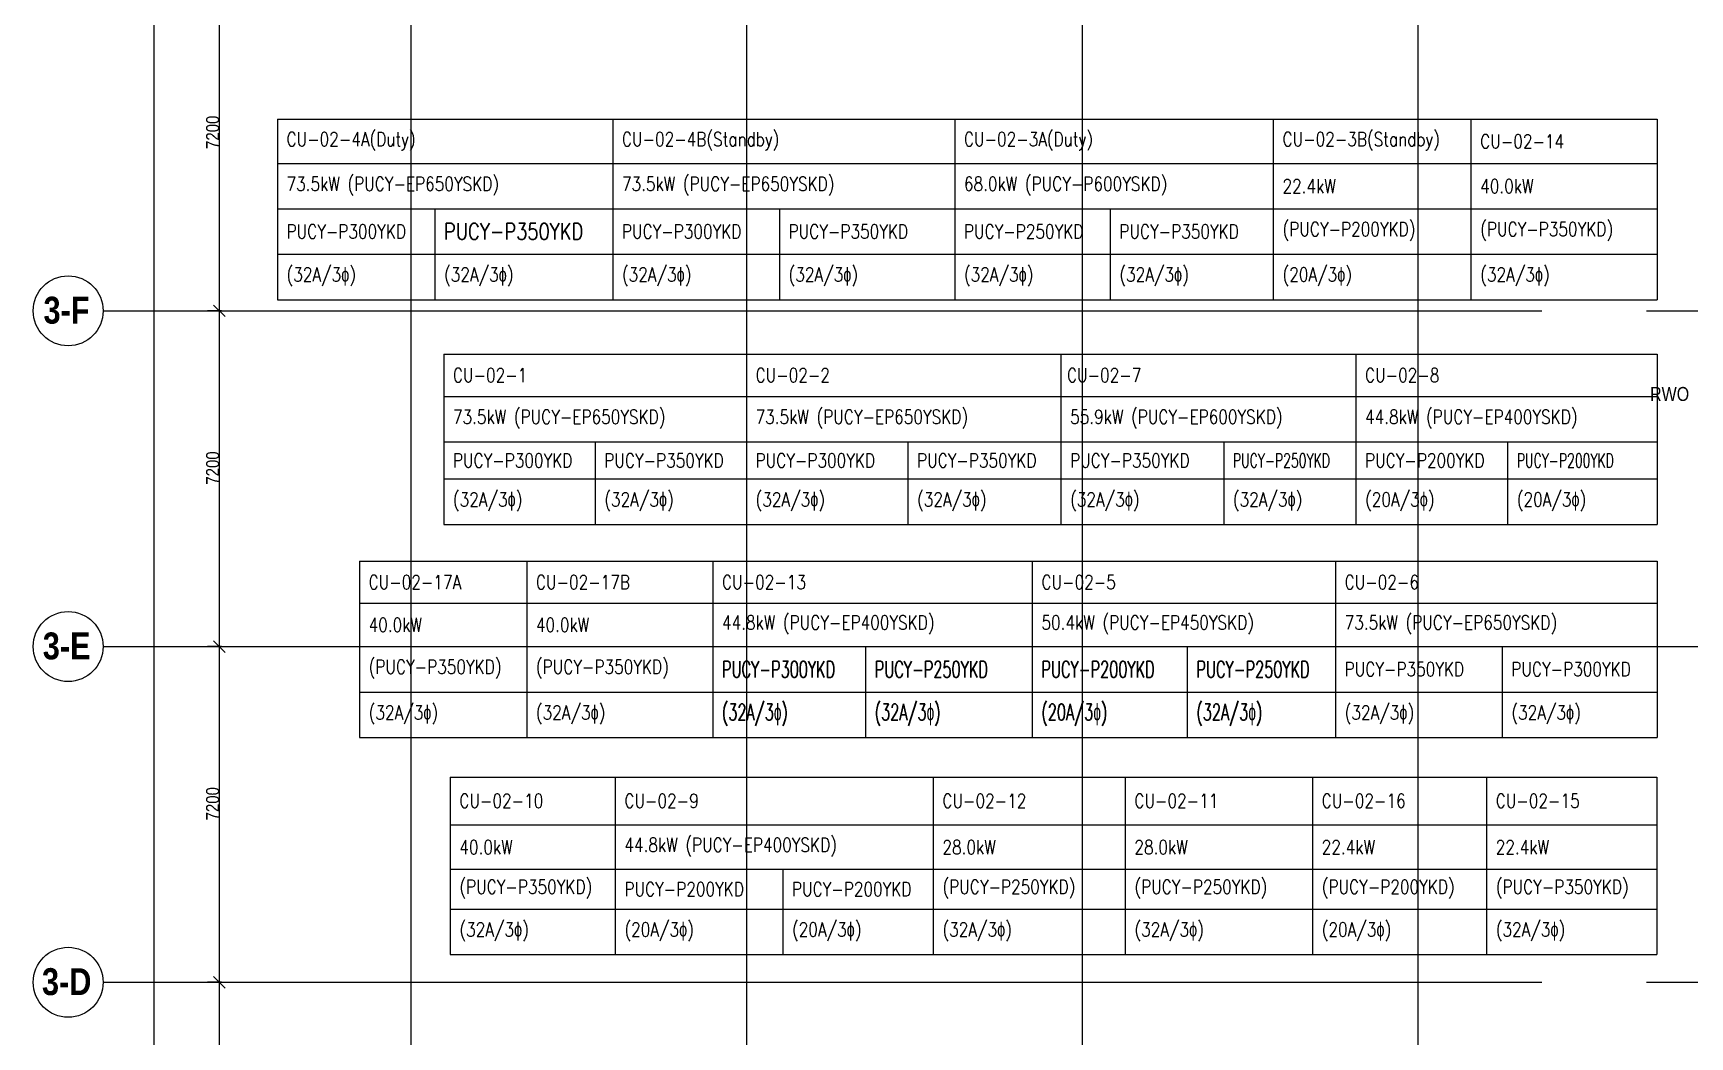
# Model space of a CAD drawing. Header units: millimetres. Extents: x -145636 to 131102, y -135903 to -7470.
# Drawn here: x 12322 to 47855, y -101169 to -79643 of the extents above; entities that cross this region are included whole.
import ezdxf

# ---------------------------------------------------------------- set-up
doc = ezdxf.new("R2010")
doc.units = ezdxf.units.MM
doc.layers.add('M_ACMV_ANNOTATION', color=7, linetype='Continuous', lineweight=25)
doc.layers.add('M_ARCHI', color=8, linetype='Continuous')
doc.styles.add('Arial', font='arial.ttf', dxfattribs={"width": 0.8, "height": 90})
doc.styles.add('Arial Narrow', font='ARIALN.TTF', dxfattribs={"height": 100})
doc.styles.add('Arial Narrow_1', font='ARIALN.TTF', dxfattribs={"height": 90})
doc.styles.add('Arial Narrow_B', font='ARIALNB.TTF', dxfattribs={"height": 150})
doc.styles.add('ROMANS', font='romans.shx', dxfattribs={"width": 0.8})
doc.styles.add('SIMPLEX', font='simplex.shx', dxfattribs={"width": 0.65})

# ---------------------------------------------------------------- blocks, each defined once
blk = doc.blocks.new('*T5')
at = {"layer": 'M_ACMV_ANNOTATION', "color": 0, "linetype": 'ByBlock', "lineweight": -2, "transparency": 16777216}
for p, q in [((0, 0), (26025, 0)), ((0, 0), (0, -3653)), ((6491, 0), (6491, -3653)), ((13237, 0), (13237, -3653)), ((19563, 0), (19563, -3653)), ((26025, 0), (26025, -3653)), ((0, -907), (26025, -907)), ((0, -1883), (26025, -1883)), ((3246, -1883), (3246, -3653)), ((9953, -1883), (9953, -3653)), ((16728, -1883), (16728, -3653)), ((22817, -1883), (22817, -3653)), ((0, -2678), (26025, -2678)), ((0, -3653), (26025, -3653))]:
    blk.add_line(p, q, dxfattribs=at)
at = {"layer": 'M_ACMV_ANNOTATION', "transparency": 16777216, "char_height": 300, "attachment_point": 4}
for s, insert, width, style in [('{\\W0.8;CU-02-1}', (197, -454), 6096.13, 'SIMPLEX'), ('{\\W0.8;CU-02-2}', (6688, -454), 6351.72, 'SIMPLEX'), ('{\\Fsimplex|c0;CU-02-7}', (13367, -454), 6067.23, 'ROMANS'), ('{\\W0.8;CU-02-8}', (19760, -454), 6066.75, 'SIMPLEX'), ('{\\W0.8;73.5kW (PUCY-EP650YSKD)}', (197, -1395), 6096.13, 'SIMPLEX'), ('{\\W0.8;73.5kW (PUCY-EP650YSKD)}', (6688, -1395), 6351.72, 'SIMPLEX'), ('{\\W0.8;55.9kW (PUCY-EP600YSKD)}', (13434, -1395), 5931.33, 'SIMPLEX'), ('{\\W0.8;44.8kW (PUCY-EP400YSKD)}', (19760, -1395), 6066.75, 'SIMPLEX'), ('{\\W0.8;PUCY-P300YKD}', (197, -2280), 2851.24, 'SIMPLEX'), ('{\\W0.8;PUCY-P350YKD}', (3443, -2280), 2850.24, 'SIMPLEX'), ('{\\W0.8;PUCY-P300YKD}', (6688, -2280), 3067.78, 'SIMPLEX'), ('{\\W0.8;PUCY-P350YKD}', (10151, -2280), 2889.28, 'SIMPLEX'), ('{\\W0.8;PUCY-P350YKD}', (13434, -2280), 3095.76, 'SIMPLEX'), ('PUCY-P250YKD', (16925, -2280), 2440.92, 'SIMPLEX'), ('{\\W0.8;PUCY-P200YKD}', (19760, -2280), 2858.79, 'SIMPLEX'), ('PUCY-P200YKD', (23014, -2280), 2813.3, 'SIMPLEX'), ('{\\W0.8;(32A/3ɸ)}', (197, -3166), 2851.24, 'SIMPLEX'), ('{\\W0.8;(32A/3ɸ)}', (3443, -3166), 2850.24, 'SIMPLEX'), ('{\\W0.8;(32A/3ɸ)}', (6688, -3166), 3067.78, 'SIMPLEX'), ('{\\W0.8;(32A/3ɸ)}', (10151, -3166), 2889.28, 'SIMPLEX'), ('{\\W0.8;(32A/3ɸ)}', (13434, -3166), 3095.76, 'SIMPLEX'), ('{\\W0.8;(32A/3ɸ)}', (16925, -3166), 2440.92, 'SIMPLEX'), ('{\\W0.8;(20A/3ɸ)}', (19760, -3166), 2858.79, 'SIMPLEX'), ('{\\W0.8;(20A/3ɸ)}', (23014, -3166), 2813.3, 'SIMPLEX')]:
    blk.add_mtext(s, dxfattribs=dict(at, insert=insert, width=width, style=style))
blk = doc.blocks.new('*T6')
at = {"layer": 'M_ACMV_ANNOTATION', "color": 0, "linetype": 'ByBlock', "lineweight": -2, "transparency": 16777216}
for p, q in [((0, 0), (29595, 0)), ((0, 0), (0, -3873)), ((7194, 0), (7194, -3873)), ((14529, 0), (14529, -3873)), ((21361, 0), (21361, -3873)), ((25601, 0), (25601, -3873)), ((29595, 0), (29595, -3873)), ((0, -953), (29595, -953)), ((0, -1921), (29595, -1921)), ((3378, -1921), (3378, -3873)), ((10767, -1921), (10767, -3873)), ((17862, -1921), (17862, -3873)), ((0, -2897), (29595, -2897)), ((0, -3873), (29595, -3873))]:
    blk.add_line(p, q, dxfattribs=at)
at = {"layer": 'M_ACMV_ANNOTATION', "transparency": 16777216, "attachment_point": 4}
for s, insert, char_height, width, style in [('{\\W0.8;CU-02-4A(Duty)}', (197, -477), 300, 6799.03, 'SIMPLEX'), ('{\\W0.8;CU-02-4B(Standby)}', (7391, -477), 300, 6940.65, 'SIMPLEX'), ('{\\W0.8;CU-02-3A(Duty)}', (14726, -477), 300, 6437.66, 'SIMPLEX'), ('{\\W0.8;CU-02-3B(Standby)}', (21559, -477), 300, 3845.26, 'SIMPLEX'), ('{\\W0.8;CU-02-14}', (25799, -477), 300, 3599.59, 'SIMPLEX'), ('{\\W0.8;73.5kW (PUCY-EP650YSKD)}', (197, -1437), 300, 6799.03, 'SIMPLEX'), ('{\\W0.8;73.5kW (PUCY-EP650YSKD)}', (7391, -1437), 300, 6940.65, 'SIMPLEX'), ('{\\W0.8;68.0kW (PUCY-P600YSKD)}', (14726, -1437), 300, 6437.66, 'SIMPLEX'), ('{\\W0.8;22.4kW}', (21559, -1437), 300, 3845.26, 'SIMPLEX'), ('{\\W0.8;40.0kW}', (25799, -1437), 300, 3599.59, 'SIMPLEX'), ('{\\W0.8;PUCY-P300YKD}', (197, -2409), 300, 2982.98, 'SIMPLEX'), ('{\\W0.8;PUCY-P350YKD}', (3575, -2409), 350, 3421.4, 'SIMPLEX'), ('{\\W0.8;PUCY-P300YKD}', (7391, -2409), 300, 3179.04, 'SIMPLEX'), ('{\\W0.8;PUCY-P350YKD}', (10965, -2409), 300, 3366.95, 'SIMPLEX'), ('{\\W0.8;PUCY-P250YKD}', (14726, -2409), 300, 2938.15, 'SIMPLEX'), ('{\\W0.8;PUCY-P350YKD}', (18059, -2409), 300, 3104.85, 'SIMPLEX'), ('{\\Fsimplex|c0;(PUCY-P200YKD)}', (21559, -2409), 300, 3845.26, 'ROMANS'), ('{\\Fsimplex|c0;(PUCY-P350YKD)}', (25799, -2409), 300, 3599.59, 'ROMANS'), ('{\\W0.8;(32A/3ɸ)}', (197, -3385), 300, 2982.98, 'SIMPLEX'), ('{\\W0.8;(32A/3ɸ)}', (3575, -3385), 300, 3421.4, 'SIMPLEX'), ('{\\W0.8;(32A/3ɸ)}', (7391, -3385), 300, 3179.04, 'SIMPLEX'), ('{\\W0.8;(32A/3ɸ)}', (10965, -3385), 300, 3366.95, 'SIMPLEX'), ('{\\W0.8;(32A/3ɸ)}', (14726, -3385), 300, 2938.15, 'SIMPLEX'), ('{\\W0.8;(32A/3ɸ)}', (18059, -3385), 300, 3104.85, 'SIMPLEX'), ('{\\Fsimplex|c0;(20A/3ɸ)}', (21559, -3385), 300, 3845.26, 'Arial'), ('{\\Fsimplex|c0;(32A/3ɸ)}', (25799, -3385), 300, 3599.59, 'Arial')]:
    blk.add_mtext(s, dxfattribs=dict(at, insert=insert, char_height=char_height, width=width, style=style))
blk = doc.blocks.new('RF Archi 21.10.2024')
at = {"layer": 'M_ARCHI', "color": 8}
for p, q in [((-145986, -25375), (-145986, -138101)), ((-138786, -25375), (-138786, -138101)), ((-131586, -25375), (-131586, -138101)), ((-124386, -25375), (-124386, -138101)), ((-151492, -32153), (-151492, -135853)), ((-150092, -94553), (-150092, -102253)), ((-150092, -101753), (-150092, -109453)), ((-152583, -102003), (-121725, -102003)), ((-150040, -102003), (-150342, -102003)), ((-150040, -102003), (-150342, -102003)), ((-119483, -102003), (-72658, -102003)), ((-150092, -108953), (-150092, -116653)), ((-152583, -109203), (-121725, -109203)), ((-150040, -109203), (-150342, -109203)), ((-150040, -109203), (-150342, -109203)), ((-119483, -109203), (-72658, -109203)), ((-150092, -116153), (-150092, -123853)), ((-152583, -116403), (-121725, -116403)), ((-150040, -116403), (-150342, -116403)), ((-150040, -116403), (-150342, -116403)), ((-119483, -116403), (-72658, -116403))]:
    blk.add_line(p, q, dxfattribs=at)
at = {"layer": 'M_ARCHI', "color": 8, "linetype": 'ByBlock', "lineweight": -2}
for p, q in [((-150217, -101878), (-149967, -102128)), ((-149967, -102128), (-150217, -101878)), ((-150217, -109078), (-149967, -109328)), ((-149967, -109328), (-150217, -109078)), ((-150217, -116278), (-149967, -116528)), ((-149967, -116528), (-150217, -116278))]:
    blk.add_line(p, q, dxfattribs=at)
at = {"layer": 'M_ARCHI', "color": 8}
for centre in [(-153333, -102003), (-153333, -109203), (-153333, -116403)]:
    blk.add_circle(centre, 750, dxfattribs=at)
at = {"layer": 'M_ARCHI', "color": 8, "linetype": 'Continuous', "style": 'Arial Narrow'}
for p in [(-150094, -98531), (-150094, -105731), (-150094, -112931)]:
    blk.add_text('7200', height=280.1, rotation=90, dxfattribs=at).set_placement(p)
at = {"layer": 'M_ARCHI', "color": 8, "linetype": 'Continuous'}
for s, height, style, p in [('3-F', 575, 'Arial Narrow_B', (-153861, -102276)), ('RWO', 300, 'Arial Narrow_1', (-119405, -103936)), ('3-E', 575, 'Arial Narrow_B', (-153877, -109476)), ('3-D', 575, 'Arial Narrow_B', (-153894, -116676))]:
    blk.add_text(s, height=height, dxfattribs=dict(at, style=style)).set_placement(p)
at = {"layer": 'M_ARCHI', "color": 8, "style": 'Arial Narrow_1'}
blk.add_text('RWO', height=300, dxfattribs=at).set_placement((-119405, -103936))
blk = doc.blocks.new('*T53')
at = {"layer": 'M_ACMV_ANNOTATION', "color": 0, "linetype": 'ByBlock', "lineweight": -2, "transparency": 16777216}
for p, q in [((0, 0), (25878, 0)), ((0, 0), (0, -3807)), ((3539, 0), (3539, -3807)), ((10361, 0), (10361, -3807)), ((14477, 0), (14477, -3807)), ((18496, 0), (18496, -3807)), ((22228, 0), (22228, -3807)), ((25878, 0), (25878, -3807)), ((0, -1023), (25878, -1023)), ((0, -1979), (25878, -1979)), ((7134, -1979), (7134, -3807)), ((0, -2831), (25878, -2831)), ((0, -3807), (25878, -3807))]:
    blk.add_line(p, q, dxfattribs=at)
at = {"layer": 'M_ACMV_ANNOTATION', "transparency": 16777216, "char_height": 300, "attachment_point": 4}
for s, insert, width, style in [('{\\W0.8;CU-02-10}', (197, -511), 3144.76, 'SIMPLEX'), ('{\\W0.8;CU-02-9}', (3737, -511), 6426.57, 'SIMPLEX'), ('{\\W0.8;CU-02-12}', (10558, -511), 3722.15, 'SIMPLEX'), ('{\\W0.8;CU-02-11}', (14675, -511), 3623.92, 'SIMPLEX'), ('{\\W0.8;CU-02-16}', (18693, -511), 3337.1, 'SIMPLEX'), ('{\\W0.8;CU-02-15}', (22425, -511), 3255.37, 'SIMPLEX'), ('{\\W0.8;40.0kW}', (197, -1501), 3144.76, 'SIMPLEX'), ('{\\W0.8;44.8kW (PUCY-EP400YSKD)}', (3737, -1501), 6426.57, 'SIMPLEX'), ('{\\W0.8;28.0kW}', (10558, -1501), 3722.15, 'SIMPLEX'), ('{\\W0.8;28.0kW}', (14675, -1501), 3623.92, 'SIMPLEX'), ('{\\W0.8;22.4kW}', (18693, -1501), 3337.1, 'SIMPLEX'), ('{\\W0.8;22.4kW}', (22425, -1501), 3255.37, 'SIMPLEX'), ('{\\Fsimplex|c0;(PUCY-P350YKD)}', (197, -2405), 3144.76, 'ROMANS'), ('{\\W0.8;PUCY-P200YKD}', (3737, -2405), 3200.04, 'SIMPLEX'), ('{\\W0.8;PUCY-P200YKD}', (7331, -2405), 2831.88, 'SIMPLEX'), ('{\\Fsimplex|c0;(PUCY-P250YKD)}', (10558, -2405), 3722.15, 'ROMANS'), ('{\\Fsimplex|c0;(PUCY-P250YKD)}', (14675, -2405), 3623.92, 'ROMANS'), ('{\\Fsimplex|c0;(PUCY-P200YKD)}', (18693, -2405), 3337.1, 'ROMANS'), ('{\\Fsimplex|c0;(PUCY-P350YKD)}', (22425, -2405), 3255.37, 'ROMANS'), ('{\\W0.8;(32A/3ɸ)}', (197, -3319), 3144.76, 'SIMPLEX'), ('{\\W0.8;(20A/3ɸ)}', (3737, -3319), 3200.04, 'SIMPLEX'), ('{\\W0.8;(20A/3ɸ)}', (7331, -3319), 2831.88, 'SIMPLEX'), ('{\\W0.8;(32A/3ɸ)}', (10558, -3319), 3722.15, 'SIMPLEX'), ('{\\W0.8;(32A/3ɸ)}', (14675, -3319), 3623.92, 'SIMPLEX'), ('{\\W0.8;(20A/3ɸ)}', (18693, -3319), 3337.1, 'SIMPLEX'), ('{\\W0.8;(32A/3ɸ)}', (22425, -3319), 3255.37, 'SIMPLEX')]:
    blk.add_mtext(s, dxfattribs=dict(at, insert=insert, width=width, style=style))
blk = doc.blocks.new('*T54')
at = {"layer": 'M_ACMV_ANNOTATION', "color": 0, "linetype": 'ByBlock', "lineweight": -2, "transparency": 16777216}
for p, q in [((0, 0), (27830, 0)), ((0, 0), (0, -3782)), ((3588, 0), (3588, -3782)), ((7578, 0), (7578, -3782)), ((14431, 0), (14431, -3782)), ((20933, 0), (20933, -3782)), ((27830, 0), (27830, -3782)), ((0, -902), (27830, -902)), ((0, -1830), (27830, -1830)), ((10854, -1830), (10854, -3782)), ((17755, -1830), (17755, -3782)), ((24508, -1830), (24508, -3782)), ((0, -2806), (27830, -2806)), ((0, -3782), (27830, -3782))]:
    blk.add_line(p, q, dxfattribs=at)
at = {"layer": 'M_ACMV_ANNOTATION', "transparency": 16777216, "attachment_point": 4}
for s, insert, char_height, width, style in [('{\\W0.8;CU-02-17A}', (197, -451), 300, 3193.07, 'SIMPLEX'), ('{\\W0.8;CU-02-17B}', (3785, -451), 300, 3595.92, 'SIMPLEX'), ('{\\W0.8;CU-02-13}', (7776, -451), 300, 6457.68, 'SIMPLEX'), ('{\\W0.8;CU-02-5}', (14628, -451), 300, 6107.6, 'SIMPLEX'), ('{\\W0.8;CU-02-6}', (21130, -451), 300, 6502.51, 'SIMPLEX'), ('{\\W0.8;40.0kW}', (197, -1366), 300, 3193.07, 'SIMPLEX'), ('{\\W0.8;40.0kW}', (3785, -1366), 300, 3595.92, 'SIMPLEX'), ('{\\W0.8;44.8kW (PUCY-EP400YSKD)}', (7776, -1366), 300, 6457.68, 'SIMPLEX'), ('{\\W0.8;50.4kW (PUCY-EP450YSKD)}', (14628, -1366), 300, 6107.6, 'SIMPLEX'), ('{\\W0.8;73.5kW (PUCY-EP650YSKD)}', (21130, -1366), 300, 6502.51, 'SIMPLEX'), ('{\\Fsimplex|c0;(PUCY-P350YKD)}', (197, -2318), 300, 3193.07, 'ROMANS'), ('{\\Fsimplex|c0;(PUCY-P350YKD)}', (3785, -2318), 300, 3595.92, 'ROMANS'), ('PUCY-P300YKD', (7776, -2318), 350, 2881.5, 'SIMPLEX'), ('PUCY-P250YKD', (11052, -2318), 350, 3181.53, 'SIMPLEX'), ('PUCY-P200YKD', (14628, -2318), 350, 2929.32, 'SIMPLEX'), ('PUCY-P250YKD', (17952, -2318), 350, 2783.62, 'SIMPLEX'), ('{\\W0.8;PUCY-P350YKD}', (21130, -2318), 300, 3180.07, 'SIMPLEX'), ('{\\W0.8;PUCY-P300YKD}', (24705, -2318), 300, 2927.78, 'SIMPLEX'), ('{\\W0.8;(32A/3ɸ)}', (197, -3294), 300, 3193.07, 'SIMPLEX'), ('{\\W0.8;(32A/3ɸ)}', (3785, -3294), 300, 3595.92, 'SIMPLEX'), ('(32A/3ɸ)', (7776, -3294), 350, 2881.5, 'SIMPLEX'), ('(32A/3ɸ)', (11052, -3294), 350, 3181.53, 'SIMPLEX'), ('(20A/3ɸ)', (14628, -3294), 350, 2929.32, 'SIMPLEX'), ('(32A/3ɸ)', (17952, -3294), 350, 2783.62, 'SIMPLEX'), ('{\\W0.8;(32A/3ɸ)}', (21130, -3294), 300, 3180.07, 'SIMPLEX'), ('{\\W0.8;(32A/3ɸ)}', (24705, -3294), 300, 2927.78, 'SIMPLEX')]:
    blk.add_mtext(s, dxfattribs=dict(at, insert=insert, char_height=char_height, width=width, style=style))

msp = doc.modelspace()

# ---------------------------------------------------------------- block references
for name, p in [('*T6', (17560, -81486)), ('*T5', (21129, -86525)), ('*T54', (19321, -90968)), ('*T53', (21267, -95596))]:
    msp.add_blockref(name, p)
at = {"layer": 'M_ARCHI', "color": 8, "linetype": 'Continuous'}
msp.add_blockref('RF Archi 21.10.2024', (166406, 16405), dxfattribs=at)

doc.saveas('drawing.dxf')
